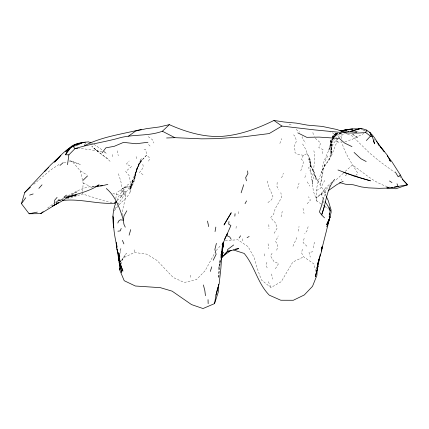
<?xml version="1.0" encoding="UTF-8"?>
<svg xmlns="http://www.w3.org/2000/svg" width="429" height="429" viewBox="0 0 429 429"><rect width="100%" height="100%" fill="white"/><g stroke="black" fill="none" stroke-linecap="round" stroke-linejoin="round"><path stroke-width="0.32" stroke-dasharray="2.15 1.61" d="M119.085 204.767L127.461 196.493L130.057 192.144L130.057 190.133L129.579 188.588L134.288 179.166L136.583 170.265L136.347 169.761L138.803 164.731L141.929 159.979L146.579 155.175L145.796 149.721L143.184 148.922M218.935 277.005L219.503 263.24L220.914 254.183M218.892 277.252L218.978 271.895L220.442 262.033M313.615 247.914L313.69 244.841L314.779 241.929M332.754 138.932L331.156 141.699L330.743 153.636L331.124 148.783L334.035 136.717L337.044 133.076L334.073 135.012L332.765 137.285M333.022 137.8L330.957 141.758L328.711 150.81L329.064 148.793L331.762 141.436C329.826 150.531 323.943 158.162 322.485 167.38C322.608 173.112 321.525 178.705 320.533 184.32L322.651 173.214L325.091 163.572C320.195 175.268 314.092 188.315 316.961 201.196L323.686 205.534M331.96 182.089L325.327 188.143L324.968 195.399L323.541 197.394M277.166 182.325L276.925 186.309L278.636 189.661M66.822 198.552L70.774 197.983L82.486 193.962L82.604 192.042M82.641 191.398L83.162 183.065L80.389 170.914L72.169 161.411L69.761 160.634L80.244 164.468L72.169 161.411L67.643 162.226M236.004 228.346L236.374 225.171M115.814 198.74L116.543 192.932L130.244 183.001L129.612 176.212L125.67 171.439L131.472 166.629L126.33 164.066L129.145 160.998M298.407 231.193L299.034 226.405M118.393 173.707L120.796 181.129L122.222 188.798L130.974 186.384L134.331 176.877L136.347 169.761L134.583 180.33L132.25 185.875L129.579 188.588M322.345 153.62L323.01 149.624L318.785 147.571L320.758 143.055L316.28 139.237L314.301 136.647M220.747 255.786L220.973 254.472M119.879 253.845L120.983 247.935L119.519 254.558M324.549 166.093L328.727 160.076L331.88 154.671L330.743 146.766L330.582 141.205L331.858 150.322L330.319 158.312L324.549 166.093L321.074 173.01M281.065 216.849L282.25 211.358M136.347 169.761L134.288 179.166L130.057 190.133L132.035 184.239L130.057 192.144M276.764 250.263L277.804 245.522L275.67 241.441L278.18 235.934M330.743 146.766L332.175 140.626L333.29 139.093M117.337 200.466L122.19 195.581L125.332 191.607L119.889 190.717L125.332 191.607C127.016 199.796 121.075 207.867 122.935 216.216M218.833 277.531L218.592 268.184L220.458 260.634M304.14 238.336L303.062 242.573L307.228 246.498M302.434 249.228L301.469 252.767L303.727 256.837L313.948 263.948L315.894 271.632M132.593 180.062L130.33 188.218L132.593 180.062L136.583 170.265M297.57 188.433L299.051 183.151M332.416 137.655L333.59 133.478L329.863 131.58M308.135 226.689L306.95 230.807L304.708 233.826M300.788 170.876L303.603 161.76L301.297 159.046L303.421 155.346L307.228 153.507L305.941 149.662L302.247 143.366M304.858 177.622L305.99 173.793M218.592 268.184L220.356 262.425M121.262 264.135L123.155 258.043L126.351 253.437L121.107 261.143L123.155 258.043L134.357 252.434L146.723 254.145L157.014 260.451L173.155 277.45L184.239 282.491L196.487 279.585L205.089 270.774L214.908 252.788M220.393 260.43L219.503 263.24L220.35 260.698M328.727 160.076L331.858 150.322L330.582 141.205L331.156 141.699L331.681 148.997M332.931 138.079L337.06 141.484L331.88 154.671L331.858 150.322M148.665 161.143L149.791 158.022L146.579 155.175L139.044 163.605L136.256 170.077L141.929 159.979L139.044 163.605L135.301 174.008L141.377 158.414C136.819 167.321 135.639 177.526 130.974 186.384L132.25 185.875L125.359 187.006L122.222 188.798M134.331 176.877L138.803 164.731L136.256 170.077M281.644 177.847L283.365 173.193M279.853 143.463L281.703 138.551M333.451 137.784L330.475 141.264L331.37 138.98M330.845 149.689L333.478 143.206L337.779 138.733M338.283 137.511L340.041 133.226M116.908 200.568L118.645 196.418L125.359 187.006L123.402 191.313L122.286 191.205L125.944 195.168M266.935 262.35L265.985 264.564L267.449 268.779M292.964 246.289L296.847 237.58M325.064 161.148L328.11 155.25M333.317 137.237L333.907 136.106L338.872 133.065M324.726 180.405L320.56 188.283L316.436 190.562M216.162 250.552L221.267 244.739M132.647 180.373L128.469 188.76L117.68 204.89M330.475 141.264L332.437 137.854M274.136 233.312L277.188 228.03L275.386 222.801L270.576 217.648L273.756 214.173C274.453 207.454 279.397 202.938 281.59 196.798L280.861 192.675M333.076 138.374L334.035 136.717L341.661 132.958M302.67 136.706L301.995 137.806L305.577 143.039M275.375 268.769L278.619 263.551L274.142 261.819L272.27 258.859L270.495 255.807L272.222 253.158M114.918 209.079L117.332 205.411M332.185 137.285L334.009 134.513L336.309 133.14M331.156 141.699L333.73 137.923M334.1 137.387L337.044 133.076M334.77 137.049L335.88 135.516L340.61 133.044M330.48 185.113L320.511 194.841L316.076 198.048L321.391 193.447L325.327 188.143M114.216 210.832L118.677 205.271M120.57 197.26L125.332 191.607M333.875 137.291L338.127 132.32L332.303 137.414M307.148 203.754L310.424 200.177L308.467 196.686M355.641 175.504L357.888 173.348C351.732 163.411 344.809 153.335 341.763 141.999M343.356 173.203L334.695 181.124M345.227 171.418L352.407 164.988C364.323 173.005 375.209 183.939 389.629 187.141M84.25 144.745L86.288 142.937M332.309 137.414L337.215 133.14M338.76 137.913L345.12 132.588M59.931 200.713L57.406 200.933L58.923 199.689L62.875 199.12M33.735 184.288L50.831 169.83L59.99 163.867M47.598 208.054L54.767 202.697M267.911 202.622L271.788 199.539L272.941 196.032C270.656 190.835 267.444 185.618 267.449 179.81M55.287 202.322L58.923 199.689M345.157 175.751L348.203 173.675M337.114 132.99L334.073 135.012L337.269 133.001M72.201 194.648L77.703 191.447L69.541 195.613M225.295 240.508L237.864 239.795L248.144 246.686L253.973 257.218L257.336 268.64L261.309 279.874L270.919 287.58L281.258 281.671L292.803 262.071L303.727 256.837M56.156 202.665L63.685 198.386M56.145 202.697L62.956 199.163M320.511 194.841L327.209 191.441M341.5 182.314L343.195 181.483L341.184 179.467M67.653 195.849C76.062 191.441 84.728 186.545 94.466 186.24M364.033 133.424L352.563 139.178L344.814 141.817M335.344 134.116L337.768 133.087M57.406 200.933L63.422 198.665M94.686 186.154L90.846 187.21L93.42 186.872M341.361 181.971L343.195 181.483M340.991 133.001L338.599 133.612L341.768 133.076M63.76 162.929L66.994 162.344M312.929 251.748L309.003 252.461L310.296 257.121M346.836 132.223L348.734 131.901M337.06 141.484L337.918 142.101L341.677 141.945M102.059 151.534L79.354 148.161M122.19 195.581L115.873 194.487L111.819 192.782M303.421 155.346L297.919 154.231L295.013 152.719L295.029 150.407L294.031 146.788L296.149 141.865L295.999 139.361L295.372 136.561L293.527 134.813M308.692 158.902L309.915 159.154L310.419 160.88L307.228 153.507L309.915 159.154L310.671 167.321L308.692 158.902L313.519 171.991L310.242 165.235L310.167 162.741M112.06 202.713L107.052 201.7L82.486 193.962M355.089 131.097L358.859 131.912M355.378 131.118L358.955 131.917M289.066 124.389L292.487 125.22M104.274 152.402L106.494 153.271L102.922 150.493M347.49 134.132L352.354 136.127L369.954 153.33L379.424 161.202L394.594 172.351M364.961 130.743L361.357 129.236L365.46 131.027M366.05 131.285L367.819 132.046M91.543 143.206L92.723 143.747M83.162 183.065L90.015 186.331M334.009 134.513L335.88 135.516L336.438 137.312M352.413 133.977L358.167 137.945L352.064 134.036M143.013 174.603L139.516 172.496L142.031 169.326L143.189 166.243L142.718 163.728M80.389 170.914L86.937 174.909M93.903 144.289L102.413 150.096M148.225 136.626L152.536 139.806L153.904 143.029M98.359 151.989L91.849 146.38L98.359 151.989L107.631 158.859L110.923 162.157M296.09 129.44L299.592 132.111M107.631 158.859L94.096 148.311M324.812 206.258L328.212 209.127M148.552 144.525L150.718 146.766M399.705 176.319L400.573 177.263M399.715 176.34L400.611 177.322M373.895 139.125L376.008 141.672M318.243 181.354L313.958 174.769C312.8 166.661 316.119 158.859 313.862 150.761M307.244 181.875L309.781 186.063M313.749 171.176L316.093 179.59L313.749 171.176L310.242 165.235L308.612 167.862L313.224 176.464L314.414 180.159M325.954 195.817C322.898 187.859 317.192 181.403 314.151 173.504M268.377 281.66L270.919 287.58M316.961 201.196L313.347 191.178L311.872 179.07L312.816 184.041L311.186 175.885L309.915 159.154M336.62 137.907L337.918 142.101M136.095 156.612L136.872 159.17M321.391 193.447L322.828 198.391M271.428 273.975L272.865 279.107M323.487 200.987L323.981 202.933M117.224 150.81L118.259 155.77M312.886 132.534L313.508 135.612M303.024 208.344L304.07 213.535M242.514 238.797L243.002 241.404M268.061 243.801L268.865 248.707M112.189 154.553L112.537 157.786M340.921 132.711L341.463 138.68M134.127 249.817L134.357 252.434M268.844 224.635L268.994 228.829M238.738 211.615L238.846 214.752M190.304 275.171L190.39 278.684M264.157 253.818L264.216 257.513"/><path stroke-width="0.64" d="M218.506 287.516L218.248 292.176L214.543 303.609L203.014 308.542L191.511 304.585L172.131 291.157L160.371 287.671L135.376 286.014L124.212 280.711L119.557 269.621L119.707 265.996L117.407 250.96L120.259 261.878L117.407 250.96M329.257 214.714L329.311 213.422M329.493 208.907L329.547 207.62L330.158 210.768L329.177 216.65M218.576 286.186L218.688 284.191M214.543 303.609L215.964 295.098L219.165 283.789L220.849 268.592L221.922 253.646M221.745 256.521L222.506 244.525L223.177 242.149M54.467 203.63L54.692 200.182L57.089 197.383M234.845 216.178L235.071 213.685M228.973 221.562L228.721 224.217L230.909 225.525L222.506 244.525L221.981 249.844M221.782 251.844L221.589 253.839L223.386 243.002L222.388 247.41M118.951 258.446L118.774 259.76L122.892 271.058L118.774 259.76L119.021 258.446M67.525 164.725L68.865 154.842L75 148.627C88.792 144.348 103.116 142.246 117.106 138.605C131.853 133.805 147.892 136.653 162.382 131.231L169.332 124.657C185.945 131.976 203.823 137.457 222.179 136.336C240.385 134.926 257.673 128.469 273.933 120.458L284.046 121.986L296.401 123.128L307.384 125.123L322.141 126.399L336.926 129.515L346.616 132.995L357.754 133.06L365.76 132.599L370.474 136.116L372.361 136.765L374.64 143.844L373.369 140.825M322.249 246.67L321.648 250.986L317.573 264.462L319.096 258.644M221.788 257.775L227.375 251.474L227.654 249.485L233.682 244.954M215.042 231.58L215.851 227.075M326.238 196.418L328.249 200.627L331.032 209.781L331.156 212.232L321.353 250.954L322.061 247.007M321.353 250.954L322.141 246.659M324.533 217.857L321.632 214.891C326.276 203.04 326.147 189.661 334.625 179.349M319.664 257.368L316.854 268.436L319.664 257.368L317.229 269.959L316.865 275.472L312.516 286.336L304.3 294.959L293.323 300.268L280.797 300.241L269.289 295.168C257.582 283.306 254.729 266.066 244.176 253.426L233.462 249.968M319.793 256.719L320.318 254.124M215.964 295.098L217.911 287.022M216.409 243.356L214.875 249.41L216.119 254.295L213.197 260.242M323.611 197.592L321.509 205.786L319.407 211.91L321.632 214.891L324.64 205.529M365.76 132.599L366.43 130.041L361.245 128.341L350.311 131.435L348.31 131.537M129.097 235.183L130.727 229.612M221.627 252.574L223.745 244.857L222.399 248.482M70.002 195.93L60.779 201.748L52.408 206.076L58.784 202.595L40.685 213.669L29.124 213.76L21.45 203.684L24.753 192.444L44.627 171.262L48.482 167.621M221.139 259.867L222.12 256.665M119.557 269.621L119.932 268.404M241.136 192.809L243.731 184.706M210.285 271.439L211.781 266.838M326.737 226.866L329.188 219.648M327.273 225.273L329.981 217.39L329.944 216.141M117.841 223.069L118.501 221.155L120.302 219.825L123.402 220.163L123.901 224.233L125.268 227.177M121.198 228.464L120.281 230.866L117.921 231.199M116.661 201.158C112.478 209.475 112.35 218.688 113.76 227.724L113.572 223.107M224.48 239.28L227.322 233.601L227.113 235.725L229.778 236.985L231.188 239.328M245.045 203.678L246.578 200.895M126.818 210.811L123.96 215.98L123.402 220.163C119.857 208.66 115.862 196.482 106.285 188.497M239.141 237.95L240.605 235.773M68.865 154.842L65.46 154.772C68.994 147.732 73.22 143.72 81.215 142.825M21.45 203.684L25.778 197.694M65.46 154.772L72.083 145.855L65.776 151.539L69.959 148.23M102.129 152.756L105.888 147.839L114.253 146.31L123.557 142.374L136.111 143.753L147.957 142.267M62.462 200.499C79.95 198.359 97.099 204.36 114.564 203.223L115.916 201.63M38.878 188.374L42.021 184.824M366.355 140.546L370.474 136.116M60.071 156.435L54.58 162.183C59.379 156.542 64.489 151.024 70.871 147.158M114.564 203.223L116.415 201.389M224.748 254.07L227.375 251.474L229.188 250.756M82.883 180.453L87.537 175.911M46.793 169.353L44.487 171.589L50.729 164.849L60.897 155.4M24.753 192.444L30.411 187.28M59.99 165.417L63.122 162.671M387.248 155.775L392.004 161.872L400.343 174.973L398.16 176.78L395.318 171.975M40.685 213.669L43.152 211.663M63.862 197.227L66.527 195.098M73.091 145.747C77.697 143.307 83.344 142.294 88.594 141.86L90.953 142.937M328.206 190.701L336.985 184.524L340.937 182.588M128.491 136.181L135.677 131.022L146.509 128.646L159.239 126.984L169.332 124.657M222.651 256.29L231.14 250.305M73.048 145.662L74.137 144.916L85.307 142.079M346.616 132.995L314.398 129.88L281.885 126.072L269.171 133.575L242.39 136.931L215.261 138.685L201.668 138.851L174.871 137.677L166.591 137.982M81.526 142.937L78.684 144.557L70.415 147.522M247.099 237.623L249.142 236.513M84.481 145.694C102.15 136.545 122.201 134.164 141.297 129.397M343.195 130.716L345.039 130.008L346.927 129.874M356.714 132.336L350.311 131.435L361.245 128.341M29.639 195.115L33.151 193.946M97.887 185.274L99.163 184.92C88.637 191.709 76.249 194.482 64.253 197.485M66.463 197.651L76.324 194.981L66.211 197.705M227.375 251.474L238.701 248.638L235.451 249.099M95.351 186.62L102.429 185.698L107.867 184.363M349.421 129.601L341.146 130.931L347.747 129.569L352.606 129.086L351.33 129.295M29.124 213.76L37.312 212.103M341.146 130.931L350.917 128.952L360.156 128.732M340.991 130.663L345.039 130.008M78.121 148.155L75 148.627L73.096 146.332M388.658 187.677L386.76 187.881L395.908 188.755L407.55 184.808L402.316 179.15M391.184 187.403L392.444 187.269M394.342 187.065L407.55 184.808L402.847 179.778L400.343 174.973M96.445 186.095L98.423 185.95M100.429 185.827L102.429 185.698M339.956 130.834L348.445 131.397M360.532 177.89L370.468 180.834L353.689 175.96L338.004 169.991M339.527 182.464L345.442 184.223L353.158 184.765L361.416 186.937L368.42 187.875L379.182 188.336L388.669 188.058L398.128 186.663L397.013 183.778M343.645 172.378L350.879 174.667M351.48 174.855L359.91 177.703M351.978 146.621L344.61 143.039L339.393 138.454L319.165 137.092L306.751 137.328L297.823 132.856M162.382 131.231L174.871 137.677M366.205 161.524L360.869 158.735L354.081 152.424M389.484 180.979L391.956 182.582M366.43 130.041C372.522 133.473 375.954 139.934 379.392 145.747L378.121 144.219M273.933 120.458L281.885 126.072M376.49 141.334L384.169 151.469L380.721 147.383M379.504 145.699L386.942 154.735L390.428 161.39L389.393 159.76M325.08 201.7L327.708 205.561L330.158 210.768M372.361 136.765L369.819 132.368L371.09 135.387M122.404 240.353L123.901 243.892M118.817 253.518L119.798 256.558L117.482 251.432L116.634 248.209L116.184 242.932M203.394 284.958L204.853 290.696L205.448 295.71M246.439 180.829L245.672 177.488L247.882 173.675L247.63 170.903M207.502 221.085L208.687 226.609M117.122 249.152L117.482 251.432L117.106 248.782M116.736 246.139L116.924 247.458M116.688 244.621L116.924 246.503C114.972 237.988 113.369 229.231 113.465 220.468M116.688 246.123L116.854 247.442M112.907 216.087L113.664 222.833L113.54 220.865M113.331 217.589L113.454 219.557M208.044 299.673L208.151 303.673M329.981 217.39L326.684 224.565L329.981 217.39M317.975 266.259L315.31 276.678L317.975 266.259M223.118 252.44L221.627 256.885L223.118 252.44M226.625 220.367L224.029 224.973L231.247 212.757L226.625 220.367M121.654 272.318L119.187 262.081L121.654 272.318M116.457 244.155L116.27 242.83L116.436 244.149"/></g></svg>
